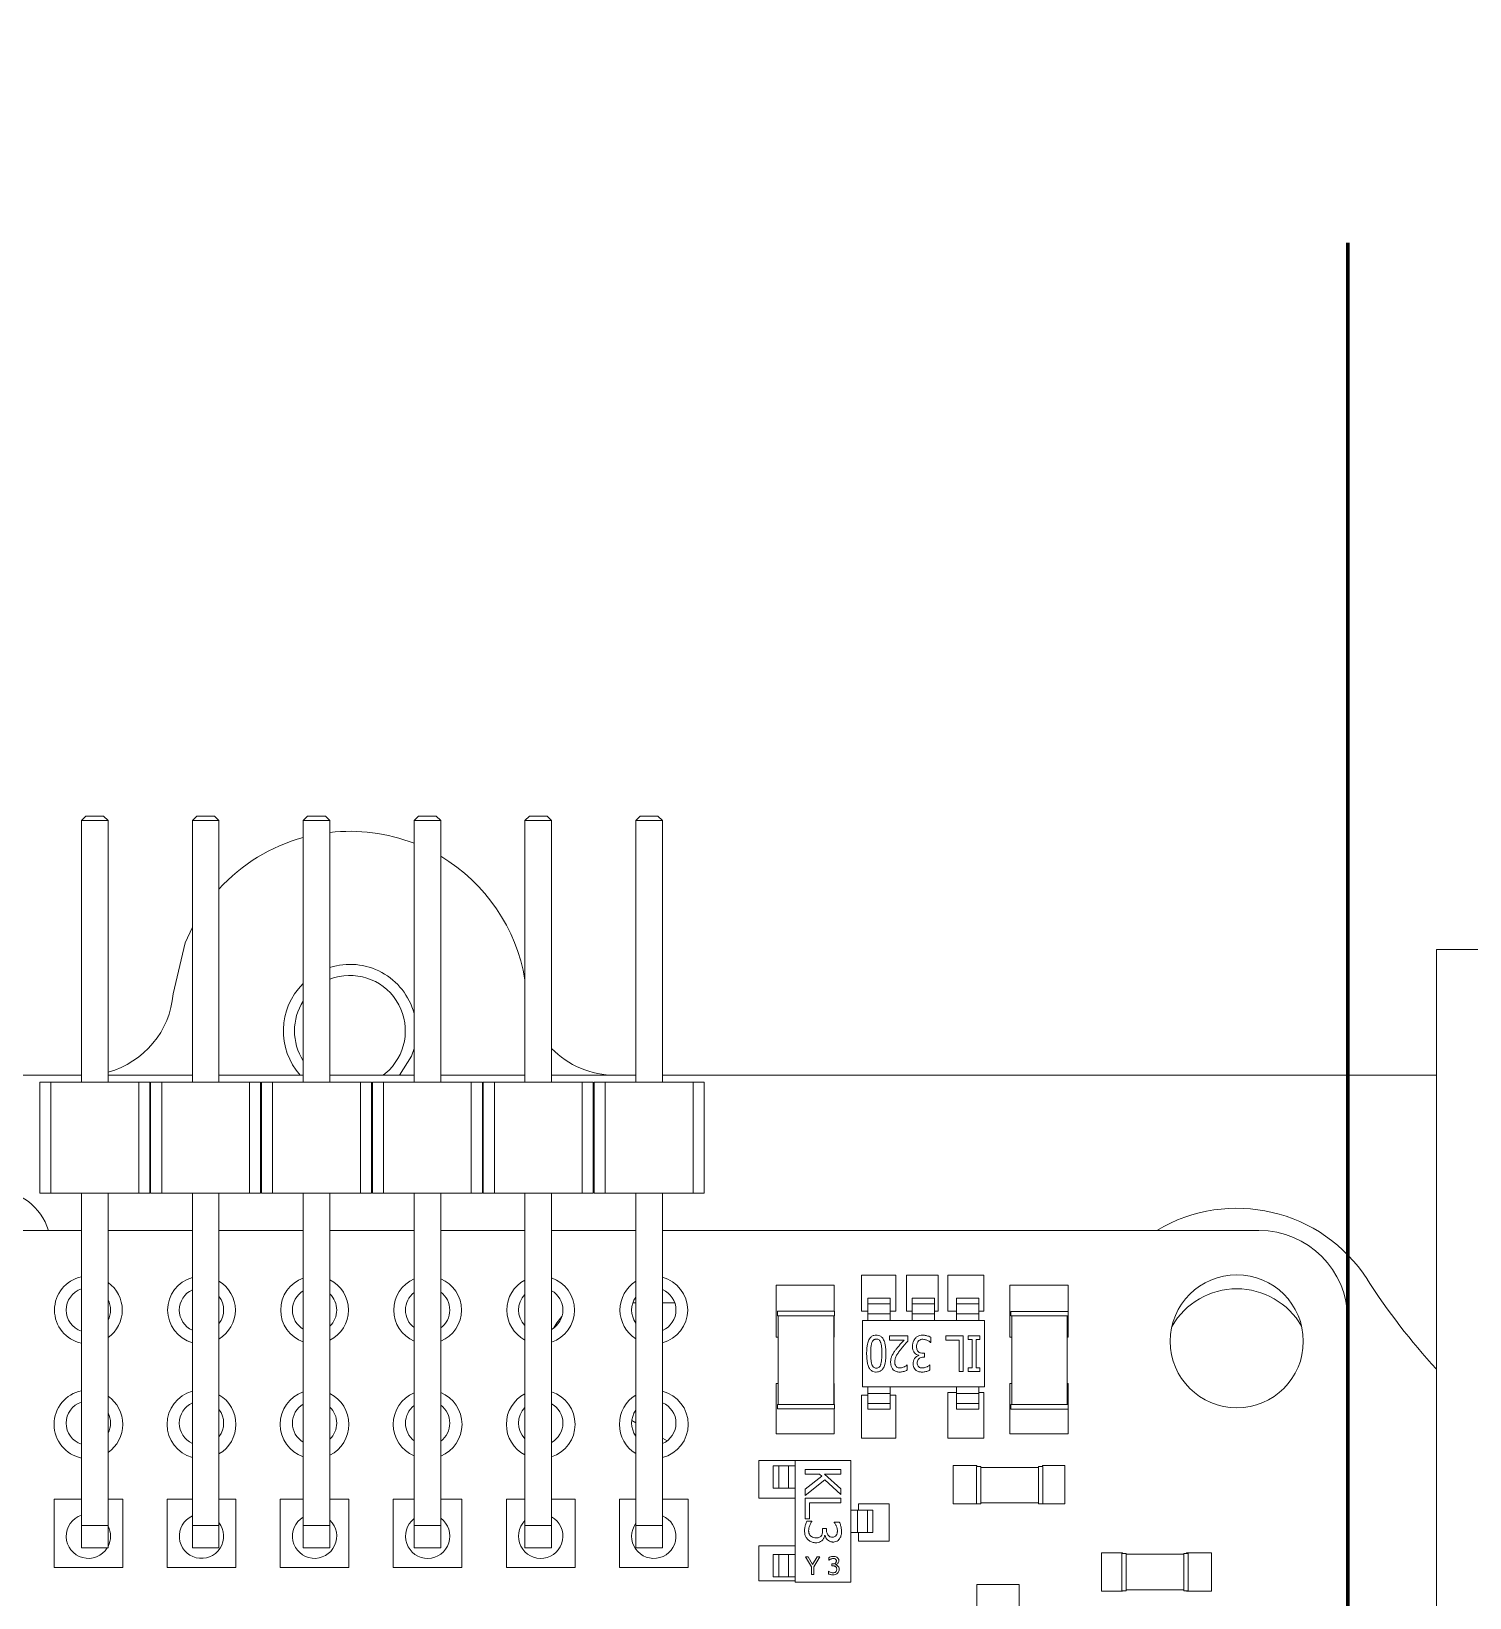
# Model space of a CAD drawing. Header units: millimetres. Extents: x 293 to 902, y 110 to 719.
# Drawn here: x 567.73 to 600.17, y 424.34 to 459.66 of the extents above; entities that cross this region are included whole.
import ezdxf

# ---------------------------------------------------------------- set-up
doc = ezdxf.new("R2010")
doc.units = ezdxf.units.MM
doc.linetypes.add('CENTERX2', pattern=[20.32, 12.7, -2.54, 2.54, -2.54])

msp = doc.modelspace()

# ---------------------------------------------------------------- linework, layer by layer
at = {"color": 20, "linetype": 'CENTERX2', "lineweight": 158, "ltscale": 3}
msp.add_line((597.432, 576.813), (597.403, 252.428), dxfattribs=at)
at = {"color": 7, "linetype": 'Continuous', "lineweight": 15}
for p, q in [((568.864, 441.864), (568.964, 441.964)), ((569.464, 441.864), (568.864, 441.864)), ((568.864, 435.964), (568.864, 441.864)), ((568.964, 441.964), (569.364, 441.964)), ((569.364, 441.964), (569.464, 441.864)), ((569.464, 441.864), (569.464, 435.964)), ((571.364, 441.864), (571.464, 441.964)), ((571.964, 441.864), (571.364, 441.864)), ((571.364, 435.964), (571.364, 441.864)), ((571.464, 441.964), (571.864, 441.964)), ((571.864, 441.964), (571.964, 441.864)), ((571.964, 441.864), (571.964, 435.964)), ((573.864, 441.864), (573.964, 441.964)), ((573.864, 435.964), (573.864, 441.864)), ((574.464, 441.864), (573.864, 441.864)), ((573.964, 441.964), (574.364, 441.964)), ((574.364, 441.964), (574.464, 441.864)), ((574.464, 441.864), (574.464, 435.964)), ((576.364, 441.864), (576.464, 441.964)), ((576.364, 435.964), (576.364, 441.864)), ((576.964, 441.864), (576.364, 441.864)), ((576.464, 441.964), (576.864, 441.964)), ((576.864, 441.964), (576.964, 441.864)), ((576.964, 441.864), (576.964, 435.964)), ((578.864, 441.864), (578.964, 441.964)), ((579.464, 441.864), (578.864, 441.864)), ((578.864, 435.964), (578.864, 441.864)), ((578.964, 441.964), (579.364, 441.964)), ((579.364, 441.964), (579.464, 441.864)), ((579.464, 441.864), (579.464, 435.964)), ((581.364, 441.864), (581.464, 441.964)), ((581.964, 441.864), (581.364, 441.864)), ((581.364, 435.964), (581.364, 441.864)), ((581.464, 441.964), (581.864, 441.964)), ((581.864, 441.964), (581.964, 441.864)), ((581.964, 441.864), (581.964, 435.964)), ((600.918, 438.956), (599.418, 438.956)), ((599.418, 438.956), (599.418, 403.956)), ((575.667, 436.121), (575.801, 436.237)), ((561.417, 436.121), (568.864, 436.121)), ((567.924, 433.464), (567.924, 435.964)), ((568.174, 435.964), (568.174, 433.464)), ((570.154, 435.964), (568.174, 435.964)), ((569.464, 436.121), (571.364, 436.121)), ((570.154, 433.464), (570.154, 435.964)), ((570.404, 435.964), (570.404, 433.464)), ((570.424, 433.464), (570.424, 435.964)), ((570.674, 435.964), (570.674, 433.464)), ((572.654, 435.964), (570.674, 435.964)), ((571.964, 436.121), (573.864, 436.121)), ((572.654, 433.464), (572.654, 435.964)), ((572.904, 435.964), (572.904, 433.464)), ((572.924, 433.464), (572.924, 435.964)), ((573.174, 435.964), (573.174, 433.464)), ((575.154, 435.964), (573.174, 435.964)), ((574.464, 436.121), (576.364, 436.121)), ((575.154, 433.464), (575.154, 435.964)), ((575.404, 435.964), (575.404, 433.464)), ((575.424, 433.464), (575.424, 435.964)), ((575.674, 435.964), (575.674, 433.464)), ((577.654, 435.964), (575.674, 435.964)), ((576.964, 436.121), (578.864, 436.121)), ((577.654, 433.464), (577.654, 435.964)), ((577.904, 435.964), (577.904, 433.464)), ((577.924, 433.464), (577.924, 435.964)), ((578.174, 435.964), (578.174, 433.464)), ((580.154, 435.964), (578.174, 435.964)), ((579.464, 436.121), (581.364, 436.121)), ((580.154, 433.464), (580.154, 435.964)), ((580.404, 435.964), (580.404, 433.464)), ((580.424, 433.464), (580.424, 435.964)), ((580.674, 435.964), (580.674, 433.464)), ((582.654, 435.964), (580.674, 435.964)), ((581.964, 436.121), (599.418, 436.121)), ((582.654, 433.464), (582.654, 435.964)), ((582.904, 435.964), (582.904, 433.464)), ((570.154, 433.464), (568.174, 433.464)), ((568.864, 425.964), (568.864, 433.464)), ((569.464, 425.964), (569.464, 433.464)), ((572.654, 433.464), (570.674, 433.464)), ((571.364, 433.464), (571.364, 425.964)), ((571.964, 433.464), (571.964, 425.964)), ((575.154, 433.464), (573.174, 433.464)), ((573.864, 433.464), (573.864, 425.964)), ((574.464, 433.464), (574.464, 425.964)), ((577.654, 433.464), (575.674, 433.464)), ((576.364, 433.464), (576.364, 425.964)), ((576.964, 433.464), (576.964, 425.964)), ((580.154, 433.464), (578.174, 433.464)), ((578.864, 433.464), (578.864, 425.964)), ((579.464, 433.464), (579.464, 425.964)), ((582.654, 433.464), (580.674, 433.464)), ((581.364, 433.464), (581.364, 425.964)), ((581.964, 433.464), (581.964, 425.964)), ((563.417, 432.621), (568.864, 432.621)), ((569.464, 432.621), (571.364, 432.621)), ((571.964, 432.621), (573.864, 432.621)), ((574.464, 432.621), (576.364, 432.621)), ((576.964, 432.621), (578.864, 432.621)), ((579.464, 432.621), (581.364, 432.621)), ((581.964, 432.621), (595.417, 432.621)), ((586.454, 431.615), (587.227, 431.615)), ((586.454, 430.802), (586.454, 431.615)), ((587.227, 431.615), (587.227, 430.802)), ((587.471, 431.615), (588.186, 431.615)), ((587.471, 430.802), (587.471, 431.615)), ((588.186, 431.615), (588.186, 430.802)), ((588.402, 431.615), (589.21, 431.615)), ((588.402, 430.802), (588.402, 431.615)), ((589.21, 431.615), (589.21, 430.802)), ((584.531, 431.389), (585.835, 431.389)), ((584.531, 430.215), (584.531, 431.389)), ((585.835, 431.389), (585.835, 430.797)), ((589.799, 431.389), (591.116, 431.389)), ((589.799, 430.215), (589.799, 431.389)), ((591.116, 431.389), (591.116, 430.215)), ((581.364, 430.986), (581.296, 430.986)), ((582.243, 430.986), (581.964, 430.986)), ((587.099, 431.093), (586.599, 431.093)), ((586.599, 430.968), (586.599, 431.093)), ((586.599, 430.968), (587.099, 430.968)), ((587.099, 431.093), (587.099, 430.968)), ((588.099, 431.093), (587.599, 431.093)), ((587.599, 430.968), (587.599, 431.093)), ((587.599, 430.968), (588.099, 430.968)), ((588.099, 431.093), (588.099, 430.968)), ((589.099, 431.093), (588.599, 431.093)), ((588.599, 430.968), (588.599, 431.093)), ((588.599, 430.968), (589.099, 430.968)), ((589.099, 431.093), (589.099, 430.968)), ((585.847, 430.797), (584.557, 430.797)), ((584.557, 430.697), (584.557, 430.797)), ((584.557, 430.697), (585.847, 430.697)), ((584.577, 428.697), (584.577, 430.697)), ((585.827, 430.697), (585.827, 428.697)), ((585.835, 430.697), (585.835, 430.215)), ((585.847, 430.797), (585.847, 430.697)), ((586.599, 430.802), (586.454, 430.802)), ((586.474, 429.093), (586.474, 430.593)), ((586.474, 430.593), (589.224, 430.593)), ((587.099, 430.743), (586.599, 430.743)), ((586.599, 430.593), (586.599, 430.743)), ((587.227, 430.802), (587.099, 430.802)), ((587.099, 430.593), (587.099, 430.743)), ((587.599, 430.802), (587.471, 430.802)), ((588.099, 430.743), (587.599, 430.743)), ((587.599, 430.593), (587.599, 430.743)), ((588.186, 430.802), (588.099, 430.802)), ((588.099, 430.593), (588.099, 430.743)), ((588.599, 430.802), (588.402, 430.802)), ((589.099, 430.743), (588.599, 430.743)), ((588.599, 430.593), (588.599, 430.743)), ((589.21, 430.802), (589.099, 430.802)), ((589.099, 430.593), (589.099, 430.743)), ((589.224, 429.093), (589.224, 430.593)), ((591.113, 430.793), (589.823, 430.793)), ((589.823, 430.693), (589.823, 430.793)), ((589.823, 430.693), (591.113, 430.693)), ((589.843, 428.693), (589.843, 430.693)), ((591.093, 430.693), (591.093, 428.693)), ((591.113, 430.793), (591.113, 430.693)), ((597.417, 430.621), (597.417, 398.621)), ((584.577, 430.215), (584.531, 430.215)), ((585.835, 430.215), (585.827, 430.215)), ((587.082, 430.243), (587.502, 430.243)), ((587.082, 430.15), (587.082, 430.243)), ((587.502, 430.243), (587.502, 430.13)), ((588.017, 430.211), (588.017, 430.097)), ((588.355, 430.243), (588.749, 430.243)), ((588.355, 430.148), (588.355, 430.243)), ((588.749, 430.243), (588.749, 429.443)), ((588.86, 430.243), (589.124, 430.243)), ((588.86, 430.161), (588.86, 430.243)), ((589.124, 430.243), (589.124, 430.161)), ((589.843, 430.215), (589.799, 430.215)), ((591.116, 430.215), (591.093, 430.215)), ((587.416, 430.15), (587.082, 430.15)), ((587.839, 429.853), (587.878, 429.853)), ((587.878, 429.853), (587.878, 429.765)), ((588.017, 430.097), (588.01, 430.097)), ((588.659, 430.148), (588.355, 430.148)), ((588.659, 429.443), (588.659, 430.148)), ((588.947, 430.161), (588.86, 430.161)), ((588.947, 429.525), (588.947, 430.161)), ((589.037, 430.161), (589.037, 429.525)), ((589.124, 430.161), (589.037, 430.161)), ((587.482, 429.588), (587.487, 429.588)), ((587.487, 429.588), (587.487, 429.474)), ((587.743, 429.798), (587.743, 429.806)), ((587.878, 429.765), (587.848, 429.765)), ((587.993, 429.589), (587.998, 429.589)), ((587.998, 429.589), (587.998, 429.475)), ((588.86, 429.525), (588.947, 429.525)), ((588.86, 429.443), (588.86, 429.525)), ((589.037, 429.525), (589.124, 429.525)), ((589.124, 429.525), (589.124, 429.443)), ((584.531, 429.172), (584.577, 429.172)), ((584.531, 428.038), (584.531, 429.172)), ((585.827, 429.172), (585.835, 429.172)), ((585.835, 429.172), (585.835, 428.697)), ((588.749, 429.443), (588.659, 429.443)), ((589.124, 429.443), (588.86, 429.443)), ((589.799, 429.172), (589.843, 429.172)), ((589.799, 428.038), (589.799, 429.172)), ((591.093, 429.172), (591.116, 429.172)), ((591.116, 429.172), (591.116, 428.038)), ((586.454, 428.905), (586.599, 428.905)), ((586.454, 427.936), (586.454, 428.905)), ((589.224, 429.093), (586.474, 429.093)), ((586.599, 429.093), (586.599, 428.943)), ((586.599, 428.943), (587.099, 428.943)), ((587.099, 429.093), (587.099, 428.943)), ((587.099, 428.905), (587.227, 428.905)), ((587.227, 428.905), (587.227, 427.936)), ((588.402, 428.967), (588.599, 428.967)), ((588.402, 427.936), (588.402, 428.967)), ((588.599, 429.093), (588.599, 428.943)), ((588.599, 428.943), (589.099, 428.943)), ((589.099, 429.093), (589.099, 428.943)), ((589.099, 428.967), (589.21, 428.967)), ((589.21, 428.967), (589.21, 427.936)), ((584.557, 428.697), (585.847, 428.697)), ((584.557, 428.597), (584.557, 428.697)), ((585.847, 428.597), (584.557, 428.597)), ((585.835, 428.597), (585.835, 428.038)), ((585.847, 428.597), (585.847, 428.697)), ((587.099, 428.718), (586.599, 428.718)), ((586.599, 428.593), (586.599, 428.718)), ((586.599, 428.593), (587.099, 428.593)), ((587.099, 428.718), (587.099, 428.593)), ((589.099, 428.718), (588.599, 428.718)), ((588.599, 428.593), (588.599, 428.718)), ((589.099, 428.593), (588.599, 428.593)), ((589.099, 428.718), (589.099, 428.593)), ((589.823, 428.693), (591.113, 428.693)), ((589.823, 428.593), (589.823, 428.693)), ((591.113, 428.593), (589.823, 428.593)), ((591.113, 428.593), (591.113, 428.693)), ((581.273, 428.337), (581.364, 428.284)), ((581.964, 427.938), (582.07, 427.877)), ((585.835, 428.038), (584.531, 428.038)), ((587.227, 427.936), (586.454, 427.936)), ((589.21, 427.936), (588.402, 427.936)), ((591.116, 428.038), (589.799, 428.038)), ((584.14, 427.433), (584.961, 427.433)), ((584.14, 426.583), (584.14, 427.433)), ((584.961, 424.686), (584.961, 427.436)), ((584.961, 427.436), (586.211, 427.436)), ((586.211, 427.436), (586.211, 424.686)), ((584.461, 426.811), (584.461, 427.311)), ((584.461, 427.311), (584.586, 427.311)), ((584.586, 426.811), (584.586, 427.311)), ((584.811, 427.311), (584.811, 426.811)), ((584.961, 427.311), (584.811, 427.311)), ((585.186, 427.23), (585.986, 427.23)), ((585.186, 427.124), (585.186, 427.23)), ((585.506, 427.124), (585.186, 427.124)), ((585.186, 426.785), (585.558, 427.077)), ((585.558, 427.077), (585.506, 427.124)), ((585.618, 427.124), (585.986, 426.796)), ((585.986, 427.124), (585.618, 427.124)), ((585.986, 427.23), (585.986, 427.124)), ((588.52, 427.317), (589.056, 427.317)), ((588.52, 426.454), (588.52, 427.317)), ((589.044, 427.297), (589.144, 427.297)), ((589.044, 427.297), (589.044, 426.457)), ((589.056, 427.317), (589.056, 427.297)), ((589.144, 426.457), (589.144, 427.297)), ((589.144, 427.277), (590.444, 427.277)), ((590.444, 426.457), (590.444, 427.297)), ((590.544, 427.297), (590.444, 427.297)), ((590.536, 427.317), (591.037, 427.317)), ((590.536, 427.297), (590.536, 427.317)), ((590.544, 427.297), (590.544, 426.457)), ((591.037, 427.317), (591.037, 426.454)), ((584.586, 426.811), (584.461, 426.811)), ((584.961, 426.811), (584.811, 426.811)), ((585.629, 426.997), (585.186, 426.647)), ((585.186, 426.647), (585.186, 426.785)), ((585.986, 426.666), (585.629, 426.997)), ((585.986, 426.796), (585.986, 426.666)), ((568.245, 426.558), (568.864, 426.558)), ((568.245, 425.02), (568.245, 426.558)), ((569.464, 426.558), (569.794, 426.558)), ((569.794, 426.558), (569.794, 425.02)), ((570.795, 426.558), (571.364, 426.558)), ((570.795, 425.02), (570.795, 426.558)), ((571.964, 426.558), (572.344, 426.558)), ((572.344, 426.558), (572.344, 425.02)), ((573.345, 426.558), (573.864, 426.558)), ((573.345, 425.02), (573.345, 426.558)), ((574.464, 426.558), (574.894, 426.558)), ((574.894, 426.558), (574.894, 425.02)), ((575.895, 426.558), (576.364, 426.558)), ((575.895, 425.02), (575.895, 426.558)), ((576.964, 426.558), (577.444, 426.558)), ((577.444, 426.558), (577.444, 425.02)), ((578.445, 426.558), (578.864, 426.558)), ((578.445, 425.02), (578.445, 426.558)), ((579.464, 426.558), (579.994, 426.558)), ((579.994, 426.558), (579.994, 425.02)), ((580.995, 426.558), (581.364, 426.558)), ((580.995, 425.02), (580.995, 426.558)), ((581.964, 426.558), (582.544, 426.558)), ((582.544, 426.558), (582.544, 425.02)), ((584.961, 426.583), (584.14, 426.583)), ((585.186, 426.583), (585.986, 426.583)), ((585.186, 426.12), (585.186, 426.583)), ((585.281, 426.477), (585.281, 426.12)), ((585.986, 426.477), (585.281, 426.477)), ((585.986, 426.583), (585.986, 426.477)), ((586.211, 426.311), (586.361, 426.311)), ((586.361, 425.811), (586.361, 426.311)), ((586.388, 426.454), (587.076, 426.454)), ((586.388, 426.311), (586.388, 426.454)), ((586.586, 426.311), (586.586, 425.811)), ((586.586, 426.311), (586.711, 426.311)), ((586.711, 426.311), (586.711, 425.811)), ((587.076, 426.454), (587.076, 425.616)), ((589.056, 426.454), (588.52, 426.454)), ((589.144, 426.457), (589.044, 426.457)), ((589.056, 426.457), (589.056, 426.454)), ((590.444, 426.477), (589.144, 426.477)), ((590.544, 426.457), (590.444, 426.457)), ((590.536, 426.454), (590.536, 426.457)), ((591.037, 426.454), (590.536, 426.454)), ((568.864, 425.964), (569.464, 425.964)), ((571.964, 425.964), (571.364, 425.964)), ((574.464, 425.964), (573.864, 425.964)), ((576.964, 425.964), (576.364, 425.964)), ((579.464, 425.964), (578.864, 425.964)), ((581.964, 425.964), (581.364, 425.964)), ((585.281, 426.12), (585.186, 426.12)), ((585.218, 426.065), (585.332, 426.065)), ((585.332, 426.065), (585.332, 426.057)), ((585.84, 426.043), (585.954, 426.043)), ((585.84, 426.037), (585.84, 426.043)), ((585.576, 425.902), (585.665, 425.902)), ((585.576, 425.856), (585.576, 425.902)), ((585.631, 425.742), (585.623, 425.742)), ((585.665, 425.902), (585.665, 425.866)), ((586.211, 425.811), (586.361, 425.811)), ((586.388, 425.616), (586.388, 425.811)), ((587.076, 425.616), (586.388, 425.616)), ((586.711, 425.811), (586.586, 425.811)), ((568.864, 425.464), (569.464, 425.464)), ((571.964, 425.464), (571.364, 425.464)), ((574.464, 425.464), (573.864, 425.464)), ((576.964, 425.464), (576.364, 425.464)), ((579.464, 425.464), (578.864, 425.464)), ((581.964, 425.464), (581.364, 425.464)), ((584.14, 425.511), (584.961, 425.511)), ((584.14, 424.719), (584.14, 425.511)), ((584.461, 425.311), (584.461, 424.811)), ((584.461, 425.311), (584.586, 425.311)), ((584.586, 424.811), (584.586, 425.311)), ((584.811, 425.311), (584.811, 424.811)), ((584.961, 425.311), (584.811, 425.311)), ((585.189, 425.261), (585.248, 425.261)), ((585.324, 425.033), (585.189, 425.261)), ((585.248, 425.261), (585.351, 425.085)), ((585.351, 425.085), (585.456, 425.261)), ((585.512, 425.261), (585.377, 425.038)), ((585.456, 425.261), (585.512, 425.261)), ((591.864, 425.348), (592.342, 425.348)), ((591.864, 424.486), (591.864, 425.348)), ((592.322, 425.338), (592.422, 425.338)), ((592.322, 425.338), (592.322, 424.498)), ((592.342, 425.348), (592.342, 425.338)), ((592.422, 424.498), (592.422, 425.338)), ((592.422, 425.318), (593.722, 425.318)), ((593.822, 425.338), (593.722, 425.338)), ((593.722, 424.498), (593.722, 425.338)), ((593.786, 425.348), (594.345, 425.348)), ((593.786, 425.338), (593.786, 425.348)), ((593.822, 425.338), (593.822, 424.498)), ((594.345, 425.348), (594.345, 424.486)), ((569.794, 425.02), (568.245, 425.02)), ((572.344, 425.02), (570.795, 425.02)), ((574.894, 425.02), (573.345, 425.02)), ((577.444, 425.02), (575.895, 425.02)), ((579.994, 425.02), (578.445, 425.02)), ((582.544, 425.02), (580.995, 425.02)), ((585.324, 424.861), (585.324, 425.033)), ((585.377, 425.038), (585.377, 424.861)), ((585.706, 424.934), (585.71, 424.934)), ((585.706, 424.877), (585.706, 424.934)), ((585.717, 425.188), (585.717, 425.245)), ((585.721, 425.188), (585.717, 425.188)), ((585.788, 425.1), (585.806, 425.1)), ((585.788, 425.056), (585.788, 425.1)), ((585.811, 425.056), (585.788, 425.056)), ((585.868, 425.084), (585.868, 425.08)), ((584.961, 424.719), (584.14, 424.719)), ((584.586, 424.811), (584.461, 424.811)), ((584.961, 424.811), (584.811, 424.811)), ((584.961, 424.686), (586.211, 424.686)), ((585.377, 424.861), (585.324, 424.861)), ((589.056, 424.637), (590.012, 424.637)), ((589.056, 424.078), (589.056, 424.637)), ((590.012, 424.637), (590.012, 424.078)), ((592.342, 424.486), (591.864, 424.486)), ((592.422, 424.498), (592.322, 424.498)), ((592.342, 424.498), (592.342, 424.486)), ((593.722, 424.518), (592.422, 424.518)), ((593.822, 424.498), (593.722, 424.498)), ((593.786, 424.486), (593.786, 424.498)), ((594.345, 424.486), (593.786, 424.486))]:
    msp.add_line(p, q, dxfattribs=at)
at = {"color": 7, "linetype": 'Continuous', "lineweight": 15, "flags": 128}
for points in [[(571.364, 439.458), (571.204, 439.108), (570.931, 437.954)], [(576.364, 436.725), (576.303, 436.547), (576.035, 436.121)], [(567.924, 435.964), (567.929, 435.964), (567.943, 435.964), (567.966, 435.964), (567.997, 435.964), (568.035, 435.964), (568.078, 435.964), (568.125, 435.964), (568.174, 435.964)], [(570.154, 435.964), (570.203, 435.964), (570.25, 435.964), (570.293, 435.964), (570.331, 435.964), (570.362, 435.964), (570.385, 435.964), (570.399, 435.964), (570.404, 435.964)], [(570.424, 435.964), (570.429, 435.964), (570.443, 435.964), (570.466, 435.964), (570.497, 435.964), (570.535, 435.964), (570.578, 435.964), (570.625, 435.964), (570.674, 435.964)], [(572.654, 435.964), (572.703, 435.964), (572.75, 435.964), (572.793, 435.964), (572.831, 435.964), (572.862, 435.964), (572.885, 435.964), (572.899, 435.964), (572.904, 435.964)], [(572.924, 435.964), (572.929, 435.964), (572.943, 435.964), (572.966, 435.964), (572.997, 435.964), (573.035, 435.964), (573.078, 435.964), (573.125, 435.964), (573.174, 435.964)], [(575.154, 435.964), (575.203, 435.964), (575.25, 435.964), (575.293, 435.964), (575.331, 435.964), (575.362, 435.964), (575.385, 435.964), (575.399, 435.964), (575.404, 435.964)], [(575.424, 435.964), (575.429, 435.964), (575.443, 435.964), (575.466, 435.964), (575.497, 435.964), (575.535, 435.964), (575.578, 435.964), (575.625, 435.964), (575.674, 435.964)], [(577.654, 435.964), (577.703, 435.964), (577.75, 435.964), (577.793, 435.964), (577.831, 435.964), (577.862, 435.964), (577.885, 435.964), (577.899, 435.964), (577.904, 435.964)], [(577.924, 435.964), (577.929, 435.964), (577.943, 435.964), (577.966, 435.964), (577.997, 435.964), (578.035, 435.964), (578.078, 435.964), (578.125, 435.964), (578.174, 435.964)], [(580.154, 435.964), (580.203, 435.964), (580.25, 435.964), (580.293, 435.964), (580.331, 435.964), (580.362, 435.964), (580.385, 435.964), (580.399, 435.964), (580.404, 435.964)], [(580.424, 435.964), (580.429, 435.964), (580.443, 435.964), (580.466, 435.964), (580.497, 435.964), (580.535, 435.964), (580.578, 435.964), (580.625, 435.964), (580.674, 435.964)], [(582.654, 435.964), (582.703, 435.964), (582.75, 435.964), (582.793, 435.964), (582.831, 435.964), (582.862, 435.964), (582.885, 435.964), (582.899, 435.964), (582.904, 435.964)], [(567.924, 433.464), (567.929, 433.464), (567.943, 433.464), (567.966, 433.464), (567.997, 433.464), (568.035, 433.464), (568.078, 433.464), (568.125, 433.464), (568.174, 433.464)], [(570.154, 433.464), (570.203, 433.464), (570.25, 433.464), (570.293, 433.464), (570.331, 433.464), (570.362, 433.464), (570.385, 433.464), (570.399, 433.464), (570.404, 433.464)], [(570.424, 433.464), (570.429, 433.464), (570.443, 433.464), (570.466, 433.464), (570.497, 433.464), (570.535, 433.464), (570.578, 433.464), (570.625, 433.464), (570.674, 433.464)], [(572.654, 433.464), (572.703, 433.464), (572.75, 433.464), (572.793, 433.464), (572.831, 433.464), (572.862, 433.464), (572.885, 433.464), (572.899, 433.464), (572.904, 433.464)], [(572.924, 433.464), (572.929, 433.464), (572.943, 433.464), (572.966, 433.464), (572.997, 433.464), (573.035, 433.464), (573.078, 433.464), (573.125, 433.464), (573.174, 433.464)], [(575.154, 433.464), (575.203, 433.464), (575.25, 433.464), (575.293, 433.464), (575.331, 433.464), (575.362, 433.464), (575.385, 433.464), (575.399, 433.464), (575.404, 433.464)], [(575.424, 433.464), (575.429, 433.464), (575.443, 433.464), (575.466, 433.464), (575.497, 433.464), (575.535, 433.464), (575.578, 433.464), (575.625, 433.464), (575.674, 433.464)], [(577.654, 433.464), (577.703, 433.464), (577.75, 433.464), (577.793, 433.464), (577.831, 433.464), (577.862, 433.464), (577.885, 433.464), (577.899, 433.464), (577.904, 433.464)], [(577.924, 433.464), (577.929, 433.464), (577.943, 433.464), (577.966, 433.464), (577.997, 433.464), (578.035, 433.464), (578.078, 433.464), (578.125, 433.464), (578.174, 433.464)], [(580.154, 433.464), (580.203, 433.464), (580.25, 433.464), (580.293, 433.464), (580.331, 433.464), (580.362, 433.464), (580.385, 433.464), (580.399, 433.464), (580.404, 433.464)], [(580.424, 433.464), (580.429, 433.464), (580.443, 433.464), (580.466, 433.464), (580.497, 433.464), (580.535, 433.464), (580.578, 433.464), (580.625, 433.464), (580.674, 433.464)], [(582.654, 433.464), (582.703, 433.464), (582.75, 433.464), (582.793, 433.464), (582.831, 433.464), (582.862, 433.464), (582.885, 433.464), (582.899, 433.464), (582.904, 433.464)], [(586.599, 430.743), (586.599, 430.787), (586.599, 430.829), (586.599, 430.868), (586.599, 430.902), (586.599, 430.93), (586.599, 430.951), (586.599, 430.964), (586.599, 430.968)], [(587.099, 430.968), (587.099, 430.964), (587.099, 430.951), (587.099, 430.93), (587.099, 430.902), (587.099, 430.868), (587.099, 430.829), (587.099, 430.787), (587.099, 430.743)], [(587.599, 430.743), (587.599, 430.787), (587.599, 430.829), (587.599, 430.868), (587.599, 430.902), (587.599, 430.93), (587.599, 430.951), (587.599, 430.964), (587.599, 430.968)], [(588.099, 430.968), (588.099, 430.964), (588.099, 430.951), (588.099, 430.93), (588.099, 430.902), (588.099, 430.868), (588.099, 430.829), (588.099, 430.787), (588.099, 430.743)], [(588.599, 430.743), (588.599, 430.787), (588.599, 430.829), (588.599, 430.868), (588.599, 430.902), (588.599, 430.93), (588.599, 430.951), (588.599, 430.964), (588.599, 430.968)], [(589.099, 430.968), (589.099, 430.964), (589.099, 430.951), (589.099, 430.93), (589.099, 430.902), (589.099, 430.868), (589.099, 430.829), (589.099, 430.787), (589.099, 430.743)], [(579.698, 430.681), (579.586, 430.541), (579.519, 430.425)], [(586.599, 428.718), (586.599, 428.722), (586.599, 428.735), (586.599, 428.756), (586.599, 428.784), (586.599, 428.818), (586.599, 428.857), (586.599, 428.899), (586.599, 428.943)], [(587.099, 428.943), (587.099, 428.899), (587.099, 428.857), (587.099, 428.818), (587.099, 428.784), (587.099, 428.756), (587.099, 428.735), (587.099, 428.722), (587.099, 428.718)], [(588.599, 428.718), (588.599, 428.722), (588.599, 428.735), (588.599, 428.756), (588.599, 428.784), (588.599, 428.818), (588.599, 428.857), (588.599, 428.899), (588.599, 428.943)], [(589.099, 428.943), (589.099, 428.899), (589.099, 428.857), (589.099, 428.818), (589.099, 428.784), (589.099, 428.756), (589.099, 428.735), (589.099, 428.722), (589.099, 428.718)], [(584.586, 427.311), (584.59, 427.311), (584.603, 427.311), (584.624, 427.311), (584.652, 427.311), (584.686, 427.311), (584.725, 427.311), (584.767, 427.311), (584.811, 427.311)], [(584.811, 426.811), (584.767, 426.811), (584.725, 426.811), (584.686, 426.811), (584.652, 426.811), (584.624, 426.811), (584.603, 426.811), (584.59, 426.811), (584.586, 426.811)], [(586.361, 426.311), (586.405, 426.311), (586.447, 426.311), (586.486, 426.311), (586.52, 426.311), (586.548, 426.311), (586.569, 426.311), (586.582, 426.311), (586.586, 426.311)], [(568.864, 425.464), (568.864, 425.474), (568.864, 425.503), (568.864, 425.549), (568.864, 425.611), (568.864, 425.687), (568.864, 425.773), (568.864, 425.867), (568.864, 425.964)], [(569.464, 425.464), (569.464, 425.474), (569.464, 425.503), (569.464, 425.549), (569.464, 425.611), (569.464, 425.687), (569.464, 425.773), (569.464, 425.867), (569.464, 425.964)], [(571.364, 425.964), (571.364, 425.867), (571.364, 425.773), (571.364, 425.687), (571.364, 425.611), (571.364, 425.549), (571.364, 425.503), (571.364, 425.474), (571.364, 425.464)], [(571.964, 425.964), (571.964, 425.867), (571.964, 425.773), (571.964, 425.687), (571.964, 425.611), (571.964, 425.549), (571.964, 425.503), (571.964, 425.474), (571.964, 425.464)], [(573.864, 425.964), (573.864, 425.867), (573.864, 425.773), (573.864, 425.687), (573.864, 425.611), (573.864, 425.549), (573.864, 425.503), (573.864, 425.474), (573.864, 425.464)], [(574.464, 425.964), (574.464, 425.867), (574.464, 425.773), (574.464, 425.687), (574.464, 425.611), (574.464, 425.549), (574.464, 425.503), (574.464, 425.474), (574.464, 425.464)], [(576.364, 425.964), (576.364, 425.867), (576.364, 425.773), (576.364, 425.687), (576.364, 425.611), (576.364, 425.549), (576.364, 425.503), (576.364, 425.474), (576.364, 425.464)], [(576.964, 425.964), (576.964, 425.867), (576.964, 425.773), (576.964, 425.687), (576.964, 425.611), (576.964, 425.549), (576.964, 425.503), (576.964, 425.474), (576.964, 425.464)], [(578.864, 425.964), (578.864, 425.867), (578.864, 425.773), (578.864, 425.687), (578.864, 425.611), (578.864, 425.549), (578.864, 425.503), (578.864, 425.474), (578.864, 425.464)], [(579.464, 425.964), (579.464, 425.867), (579.464, 425.773), (579.464, 425.687), (579.464, 425.611), (579.464, 425.549), (579.464, 425.503), (579.464, 425.474), (579.464, 425.464)], [(581.364, 425.964), (581.364, 425.867), (581.364, 425.773), (581.364, 425.687), (581.364, 425.611), (581.364, 425.549), (581.364, 425.503), (581.364, 425.474), (581.364, 425.464)], [(581.964, 425.964), (581.964, 425.867), (581.964, 425.773), (581.964, 425.687), (581.964, 425.611), (581.964, 425.549), (581.964, 425.503), (581.964, 425.474), (581.964, 425.464)], [(586.586, 425.811), (586.582, 425.811), (586.569, 425.811), (586.548, 425.811), (586.52, 425.811), (586.486, 425.811), (586.447, 425.811), (586.405, 425.811), (586.361, 425.811)], [(584.586, 425.311), (584.59, 425.311), (584.603, 425.311), (584.624, 425.311), (584.652, 425.311), (584.686, 425.311), (584.725, 425.311), (584.767, 425.311), (584.811, 425.311)], [(584.811, 424.811), (584.767, 424.811), (584.725, 424.811), (584.686, 424.811), (584.652, 424.811), (584.624, 424.811), (584.603, 424.811), (584.59, 424.811), (584.586, 424.811)]]:
    msp.add_lwpolyline(points, dxfattribs=at)
at = {"color": 7, "linetype": 'Continuous', "lineweight": 15}
msp.add_circle((594.917, 430.121), 1.5, dxfattribs=at)
for centre, radius, start, end in [((574.917, 437.621), 4, 68.7927, 96.5031), ((574.917, 437.621), 4, 105.2634, 137.5831), ((574.917, 437.621), 4, 9.3398, 59.22), ((574.917, 437.121), 1.5, 15.28, 107.5788), ((574.917, 437.121), 1.25, 315, 111.249), ((574.917, 437.121), 1.5, 135, 221.8103), ((568.938, 438.121), 2, 285.2512, 355.2198), ((574.917, 437.121), 1.25, 147.3967, 212.6033), ((580.896, 438.121), 2, 224.2683, 270), ((566.917, 432.271), 1.25, 16.2602, 163.7398), ((594.917, 429.621), 3.5, 32.6835, 121.0027), ((595.417, 430.621), 2, 0, 90), ((569.02, 430.826), 0.764, 101.7433, 258.2567), ((569.02, 430.826), 0.5, 108.1095, 251.8905), ((569.02, 430.826), 0.764, 305.606, 54.394), ((571.57, 430.826), 0.764, 105.6051, 254.3949), ((571.57, 430.826), 0.5, 114.2572, 245.7428), ((571.57, 430.826), 0.764, 301.1131, 58.8869), ((574.12, 430.826), 0.764, 109.5411, 250.4589), ((574.12, 430.826), 0.764, 296.824, 63.176), ((576.67, 430.826), 0.764, 113.5758, 246.4242), ((576.67, 430.826), 0.764, 292.6918, 67.3082), ((579.22, 430.826), 0.764, 117.7386, 242.2614), ((579.22, 430.826), 0.764, 288.6808, 71.3192), ((579.22, 430.826), 0.5, 299.2858, 60.7142), ((581.77, 430.826), 0.764, 122.0674, 237.9326), ((581.77, 430.826), 0.764, 284.7628, 75.2372), ((581.77, 430.826), 0.5, 292.9026, 67.0974), ((594.917, 429.621), 1.685, 29.9229, 150.0771), ((610.168, 439.405), 14.62, 212.6835, 222.6679), ((569.02, 430.826), 0.5, 332.7687, 27.2313), ((571.57, 430.826), 0.5, 322.1077, 37.8923), ((574.12, 430.826), 0.5, 120.7194, 239.2806), ((574.12, 430.826), 0.5, 313.5641, 46.4359), ((576.67, 430.826), 0.5, 127.6498, 232.3502), ((576.67, 430.826), 0.5, 306.0979, 53.9021), ((579.22, 430.826), 0.5, 135.3028, 224.6972), ((581.77, 430.826), 0.5, 144.1775, 215.8225), ((569.02, 428.248), 0.775, 101.5727, 258.4273), ((569.02, 428.248), 0.775, 305.0202, 54.9798), ((571.57, 428.248), 0.775, 105.3759, 254.6241), ((571.57, 428.248), 0.775, 300.6189, 59.3811), ((574.12, 428.248), 0.775, 109.25, 250.75), ((574.12, 428.248), 0.775, 296.4097, 63.5903), ((576.67, 428.248), 0.775, 113.218, 246.782), ((576.67, 428.248), 0.775, 292.3489, 67.6511), ((579.22, 428.248), 0.775, 117.3078, 242.6922), ((579.22, 428.248), 0.775, 288.4035, 71.5965), ((581.77, 428.248), 0.775, 121.5546, 238.4454), ((581.77, 428.248), 0.775, 284.5466, 75.4534), ((569.02, 428.276), 0.5, 108.1095, 251.8905), ((569.02, 428.276), 0.5, 332.7687, 27.2313), ((571.57, 428.276), 0.5, 114.2572, 245.7428), ((571.57, 428.276), 0.5, 322.1077, 37.8923), ((574.12, 428.276), 0.5, 120.7194, 239.2806), ((574.12, 428.276), 0.5, 313.5641, 46.4359), ((576.67, 428.276), 0.5, 127.6498, 232.3502), ((576.67, 428.276), 0.5, 306.0979, 53.9021), ((579.22, 428.276), 0.5, 135.3028, 224.6972), ((579.22, 428.276), 0.5, 299.2858, 60.7142), ((581.77, 428.276), 0.5, 144.1775, 215.8225), ((581.77, 428.276), 0.5, 292.9026, 67.0974), ((569.02, 425.726), 0.5, 108.1095, 328.4747), ((571.57, 425.726), 0.5, 114.2572, 37.8923), ((574.12, 425.726), 0.5, 120.7194, 46.4359), ((576.67, 425.726), 0.5, 127.6498, 53.9021), ((579.22, 425.726), 0.5, 135.3028, 60.7142), ((581.77, 425.726), 0.5, 144.1775, 67.0974), ((569.02, 425.726), 0.5, 332.7687, 27.2313)]:
    msp.add_arc(centre, radius, start, end, dxfattribs=at)
for points, knots in [([(586.57, 429.843), (586.57, 429.85), (586.57, 429.883), (586.572, 429.943), (586.58, 430.018), (586.593, 430.082), (586.61, 430.133), (586.633, 430.181), (586.672, 430.228), (586.73, 430.256), (586.769, 430.259), (586.787, 430.26)], [0, 0, 0, 0, 0.038035, 0.190242, 0.342511, 0.46901, 0.560315, 0.646214, 0.775829, 0.898555, 1, 1, 1, 1]), ([(586.787, 430.26), (586.794, 430.26), (586.822, 430.259), (586.87, 430.247), (586.915, 430.213), (586.945, 430.173), (586.969, 430.122), (586.988, 430.053), (586.998, 429.985), (587.003, 429.915), (587.004, 429.873), (587.004, 429.844)], [0, 0, 0, 0, 0.038125, 0.159013, 0.280581, 0.348837, 0.444906, 0.600877, 0.756366, 0.834001, 1, 1, 1, 1]), ([(587.664, 430.186), (587.669, 430.191), (587.687, 430.213), (587.72, 430.236), (587.773, 430.256), (587.808, 430.258), (587.832, 430.26)], [0, 0, 0, 0, 0.106059, 0.452847, 0.624369, 1, 1, 1, 1]), ([(587.832, 430.26), (587.838, 430.26), (587.872, 430.259), (587.918, 430.25), (587.973, 430.233), (588.001, 430.219), (588.017, 430.211)], [0, 0, 0, 0, 0.103332, 0.519133, 0.725891, 1, 1, 1, 1]), ([(586.787, 429.427), (586.78, 429.427), (586.753, 429.428), (586.704, 429.44), (586.66, 429.473), (586.63, 429.514), (586.605, 429.565), (586.586, 429.634), (586.577, 429.702), (586.571, 429.771), (586.57, 429.814), (586.57, 429.843)], [0, 0, 0, 0, 0.03815, 0.158122, 0.278736, 0.347003, 0.443622, 0.600022, 0.755946, 0.833796, 1, 1, 1, 1]), ([(586.663, 429.843), (586.663, 429.85), (586.663, 429.883), (586.665, 429.94), (586.669, 430.016), (586.681, 430.063), (586.687, 430.087)], [0, 0, 0, 0, 0.081404, 0.407105, 0.701809, 1, 1, 1, 1]), ([(586.687, 429.599), (586.685, 429.605), (586.675, 429.637), (586.669, 429.684), (586.664, 429.759), (586.663, 429.808), (586.663, 429.843)], [0, 0, 0, 0, 0.081193, 0.407116, 0.569444, 1, 1, 1, 1]), ([(586.687, 430.087), (586.689, 430.093), (586.696, 430.112), (586.711, 430.138), (586.736, 430.16), (586.763, 430.17), (586.78, 430.171), (586.787, 430.171)], [0, 0, 0, 0, 0.1414996, 0.4269089, 0.6355251, 0.8446075, 1, 1, 1, 1]), ([(586.787, 430.171), (586.794, 430.171), (586.811, 430.17), (586.837, 430.161), (586.864, 430.138), (586.879, 430.111), (586.886, 430.091), (586.888, 430.085)], [0, 0, 0, 0, 0.139882, 0.357084, 0.565855, 0.865125, 1, 1, 1, 1]), ([(587.004, 429.844), (587.004, 429.837), (587.004, 429.804), (587.002, 429.744), (586.994, 429.669), (586.981, 429.605), (586.965, 429.554), (586.941, 429.506), (586.903, 429.46), (586.845, 429.43), (586.805, 429.428), (586.787, 429.427)], [0, 0, 0, 0, 0.038022, 0.190156, 0.342354, 0.468232, 0.559287, 0.64469, 0.77451, 0.89731, 1, 1, 1, 1]), ([(586.888, 430.085), (586.89, 430.079), (586.9, 430.047), (586.907, 430), (586.911, 429.926), (586.911, 429.878), (586.912, 429.844)], [0, 0, 0, 0, 0.0822707, 0.4128823, 0.5773823, 1, 1, 1, 1]), ([(586.912, 429.844), (586.912, 429.837), (586.911, 429.804), (586.91, 429.746), (586.906, 429.671), (586.894, 429.624), (586.888, 429.6)], [0, 0, 0, 0, 0.081381, 0.406956, 0.701426, 1, 1, 1, 1]), ([(587.146, 429.806), (587.149, 429.812), (587.163, 429.842), (587.194, 429.888), (587.223, 429.926), (587.236, 429.943)], [0, 0, 0, 0, 0.121646, 0.609458, 1, 1, 1, 1]), ([(587.338, 429.937), (587.333, 429.932), (587.313, 429.905), (587.278, 429.857), (587.242, 429.8), (587.215, 429.739), (587.204, 429.692), (587.203, 429.659), (587.203, 429.652)], [0, 0, 0, 0, 0.062261, 0.311377, 0.560738, 0.685477, 0.936929, 1, 1, 1, 1]), ([(587.236, 429.943), (587.24, 429.948), (587.261, 429.974), (587.301, 430.022), (587.358, 430.086), (587.396, 430.129), (587.416, 430.15)], [0, 0, 0, 0, 0.072875, 0.364428, 0.68219, 1, 1, 1, 1]), ([(587.502, 430.13), (587.497, 430.125), (587.475, 430.1), (587.436, 430.056), (587.385, 429.997), (587.353, 429.957), (587.338, 429.937)], [0, 0, 0, 0, 0.07905, 0.395254, 0.697463, 1, 1, 1, 1]), ([(587.604, 430.006), (587.604, 430.012), (587.605, 430.046), (587.616, 430.106), (587.643, 430.159), (587.662, 430.183), (587.664, 430.186)], [0, 0, 0, 0, 0.103527, 0.521116, 0.939515, 1, 1, 1, 1]), ([(587.651, 429.858), (587.647, 429.863), (587.629, 429.885), (587.608, 429.934), (587.605, 429.981), (587.604, 430.006)], [0, 0, 0, 0, 0.126687, 0.527216, 1, 1, 1, 1]), ([(587.743, 429.806), (587.736, 429.808), (587.719, 429.813), (587.686, 429.826), (587.664, 429.846), (587.651, 429.858)], [0, 0, 0, 0, 0.188171, 0.505863, 1, 1, 1, 1]), ([(587.734, 430.122), (587.73, 430.117), (587.721, 430.103), (587.705, 430.071), (587.697, 430.034), (587.697, 430.007), (587.697, 429.998)], [0, 0, 0, 0, 0.151305, 0.383907, 0.801533, 1, 1, 1, 1]), ([(587.697, 429.998), (587.697, 429.991), (587.697, 429.974), (587.701, 429.941), (587.714, 429.906), (587.731, 429.889), (587.738, 429.882)], [0, 0, 0, 0, 0.157916, 0.418632, 0.781501, 1, 1, 1, 1]), ([(587.837, 430.167), (587.83, 430.167), (587.806, 430.166), (587.767, 430.155), (587.744, 430.133), (587.734, 430.122)], [0, 0, 0, 0, 0.1740714, 0.6366982, 1, 1, 1, 1]), ([(587.738, 429.882), (587.743, 429.878), (587.758, 429.867), (587.793, 429.856), (587.822, 429.854), (587.839, 429.853)], [0, 0, 0, 0, 0.186659, 0.517996, 1, 1, 1, 1]), ([(588.01, 430.097), (588.005, 430.101), (587.99, 430.114), (587.958, 430.133), (587.907, 430.159), (587.864, 430.164), (587.837, 430.167)], [0, 0, 0, 0, 0.10518, 0.315781, 0.579235, 1, 1, 1, 1]), ([(586.787, 429.516), (586.78, 429.516), (586.763, 429.517), (586.737, 429.526), (586.71, 429.549), (586.696, 429.575), (586.689, 429.594), (586.687, 429.599)], [0, 0, 0, 0, 0.143335, 0.36629, 0.579263, 0.886541, 1, 1, 1, 1]), ([(586.888, 429.6), (586.885, 429.594), (586.879, 429.575), (586.863, 429.548), (586.838, 429.526), (586.812, 429.517), (586.794, 429.516), (586.787, 429.516)], [0, 0, 0, 0, 0.1414983, 0.4269097, 0.6355246, 0.8446073, 1, 1, 1, 1]), ([(587.111, 429.646), (587.111, 429.653), (587.111, 429.686), (587.119, 429.741), (587.137, 429.786), (587.146, 429.806)], [0, 0, 0, 0, 0.12119, 0.608683, 1, 1, 1, 1]), ([(587.313, 429.426), (587.306, 429.426), (587.274, 429.427), (587.221, 429.439), (587.167, 429.478), (587.132, 429.527), (587.113, 429.586), (587.111, 429.626), (587.111, 429.646)], [0, 0, 0, 0, 0.059406, 0.290195, 0.464224, 0.637822, 0.825061, 1, 1, 1, 1]), ([(587.203, 429.652), (587.203, 429.645), (587.204, 429.62), (587.212, 429.584), (587.23, 429.56), (587.236, 429.551)], [0, 0, 0, 0, 0.185459, 0.688276, 1, 1, 1, 1]), ([(587.236, 429.551), (587.241, 429.547), (587.255, 429.534), (587.284, 429.521), (587.308, 429.52), (587.32, 429.519)], [0, 0, 0, 0, 0.218645, 0.603515, 1, 1, 1, 1]), ([(587.32, 429.519), (587.327, 429.519), (587.345, 429.52), (587.378, 429.528), (587.403, 429.538), (587.417, 429.544)], [0, 0, 0, 0, 0.1992329, 0.5436648, 1, 1, 1, 1]), ([(587.417, 429.544), (587.423, 429.547), (587.437, 429.555), (587.459, 429.57), (587.474, 429.582), (587.482, 429.588)], [0, 0, 0, 0, 0.253113, 0.625521, 1, 1, 1, 1]), ([(587.617, 429.619), (587.617, 429.626), (587.618, 429.655), (587.631, 429.705), (587.667, 429.756), (587.707, 429.787), (587.733, 429.795), (587.743, 429.798)], [0, 0, 0, 0, 0.085522, 0.368262, 0.651283, 0.870289, 1, 1, 1, 1]), ([(587.678, 429.472), (587.673, 429.476), (587.655, 429.492), (587.631, 429.528), (587.618, 429.576), (587.617, 429.606), (587.617, 429.619)], [0, 0, 0, 0, 0.121378, 0.441178, 0.76286, 1, 1, 1, 1]), ([(587.848, 429.765), (587.842, 429.764), (587.817, 429.764), (587.78, 429.754), (587.743, 429.728), (587.718, 429.693), (587.71, 429.658), (587.71, 429.637), (587.71, 429.63)], [0, 0, 0, 0, 0.091894, 0.333671, 0.519125, 0.705688, 0.914638, 1, 1, 1, 1]), ([(587.71, 429.63), (587.71, 429.624), (587.71, 429.604), (587.72, 429.572), (587.737, 429.553), (587.745, 429.544)], [0, 0, 0, 0, 0.207522, 0.623669, 1, 1, 1, 1]), ([(587.745, 429.544), (587.751, 429.54), (587.766, 429.529), (587.795, 429.52), (587.817, 429.519), (587.828, 429.519)], [0, 0, 0, 0, 0.228069, 0.626245, 1, 1, 1, 1]), ([(587.828, 429.519), (587.835, 429.519), (587.853, 429.52), (587.886, 429.527), (587.911, 429.538), (587.926, 429.544)], [0, 0, 0, 0, 0.197972, 0.533264, 1, 1, 1, 1]), ([(587.926, 429.544), (587.931, 429.547), (587.946, 429.555), (587.969, 429.57), (587.985, 429.583), (587.993, 429.589)], [0, 0, 0, 0, 0.246817, 0.622194, 1, 1, 1, 1]), ([(587.487, 429.474), (587.481, 429.471), (587.464, 429.462), (587.432, 429.45), (587.381, 429.432), (587.34, 429.429), (587.313, 429.426)], [0, 0, 0, 0, 0.1098508, 0.3296353, 0.5492383, 1, 1, 1, 1]), ([(587.82, 429.426), (587.814, 429.426), (587.794, 429.427), (587.752, 429.432), (587.709, 429.447), (587.685, 429.466), (587.678, 429.472)], [0, 0, 0, 0, 0.131109, 0.393859, 0.822948, 1, 1, 1, 1]), ([(587.998, 429.475), (587.992, 429.472), (587.975, 429.462), (587.944, 429.45), (587.891, 429.432), (587.849, 429.429), (587.82, 429.426)], [0, 0, 0, 0, 0.107655, 0.323157, 0.538363, 1, 1, 1, 1]), ([(585.169, 425.847), (585.169, 425.853), (585.17, 425.887), (585.176, 425.933), (585.192, 426), (585.208, 426.039), (585.218, 426.065)], [0, 0, 0, 0, 0.088699, 0.4445918, 0.622068, 1, 1, 1, 1]), ([(585.332, 426.057), (585.328, 426.052), (585.309, 426.024), (585.29, 425.981), (585.267, 425.919), (585.264, 425.879), (585.262, 425.853)], [0, 0, 0, 0, 0.091539, 0.459197, 0.642405, 1, 1, 1, 1]), ([(585.885, 425.958), (585.882, 425.964), (585.875, 425.981), (585.86, 426.007), (585.847, 426.027), (585.84, 426.037)], [0, 0, 0, 0, 0.219787, 0.608533, 1, 1, 1, 1]), ([(585.954, 426.043), (585.957, 426.037), (585.972, 426.007), (585.985, 425.962), (585.999, 425.898), (586.002, 425.86), (586.003, 425.834)], [0, 0, 0, 0, 0.092669, 0.464686, 0.64998, 1, 1, 1, 1]), ([(585.243, 425.65), (585.238, 425.654), (585.216, 425.677), (585.194, 425.716), (585.173, 425.778), (585.171, 425.819), (585.169, 425.847)], [0, 0, 0, 0, 0.0927312, 0.4398368, 0.6114119, 1, 1, 1, 1]), ([(585.423, 425.579), (585.417, 425.579), (585.383, 425.58), (585.323, 425.593), (585.271, 425.624), (585.247, 425.646), (585.243, 425.65)], [0, 0, 0, 0, 0.1011375, 0.5102355, 0.919749, 1, 1, 1, 1]), ([(585.262, 425.853), (585.262, 425.846), (585.263, 425.827), (585.269, 425.792), (585.283, 425.756), (585.301, 425.738), (585.307, 425.732)], [0, 0, 0, 0, 0.151095, 0.430531, 0.815769, 1, 1, 1, 1]), ([(585.307, 425.732), (585.312, 425.728), (585.332, 425.711), (585.374, 425.69), (585.412, 425.689), (585.431, 425.688)], [0, 0, 0, 0, 0.148363, 0.580254, 1, 1, 1, 1]), ([(585.571, 425.635), (585.566, 425.63), (585.548, 425.611), (585.506, 425.589), (585.459, 425.58), (585.431, 425.579), (585.423, 425.579)], [0, 0, 0, 0, 0.12359, 0.486577, 0.856625, 1, 1, 1, 1]), ([(585.431, 425.688), (585.438, 425.688), (585.464, 425.688), (585.502, 425.697), (585.533, 425.718), (585.544, 425.731), (585.547, 425.736)], [0, 0, 0, 0, 0.153755, 0.596405, 0.872058, 1, 1, 1, 1]), ([(585.547, 425.736), (585.551, 425.741), (585.564, 425.761), (585.574, 425.803), (585.575, 425.838), (585.576, 425.856)], [0, 0, 0, 0, 0.159748, 0.562518, 1, 1, 1, 1]), ([(585.623, 425.742), (585.621, 425.736), (585.617, 425.716), (585.604, 425.678), (585.584, 425.651), (585.571, 425.635)], [0, 0, 0, 0, 0.165789, 0.497724, 1, 1, 1, 1]), ([(585.81, 425.594), (585.803, 425.595), (585.777, 425.595), (585.733, 425.608), (585.685, 425.643), (585.647, 425.688), (585.636, 425.725), (585.631, 425.742)], [0, 0, 0, 0, 0.080153, 0.310556, 0.538543, 0.78796, 1, 1, 1, 1]), ([(585.665, 425.866), (585.665, 425.859), (585.665, 425.828), (585.676, 425.783), (585.705, 425.738), (585.738, 425.714), (585.771, 425.704), (585.791, 425.704), (585.799, 425.703)], [0, 0, 0, 0, 0.084278, 0.397444, 0.572597, 0.74939, 0.901938, 1, 1, 1, 1]), ([(585.799, 425.703), (585.805, 425.704), (585.824, 425.704), (585.853, 425.714), (585.874, 425.73), (585.883, 425.742), (585.886, 425.746)], [0, 0, 0, 0, 0.199975, 0.553305, 0.883152, 1, 1, 1, 1]), ([(585.958, 425.666), (585.953, 425.661), (585.938, 425.64), (585.903, 425.613), (585.854, 425.596), (585.823, 425.595), (585.81, 425.594)], [0, 0, 0, 0, 0.117518, 0.445976, 0.772144, 1, 1, 1, 1]), ([(585.91, 425.843), (585.91, 425.849), (585.91, 425.87), (585.903, 425.909), (585.891, 425.939), (585.885, 425.958)], [0, 0, 0, 0, 0.169477, 0.509297, 1, 1, 1, 1]), ([(585.886, 425.746), (585.889, 425.751), (585.897, 425.764), (585.905, 425.787), (585.909, 425.814), (585.91, 425.833), (585.91, 425.843)], [0, 0, 0, 0, 0.197175, 0.44146, 0.718466, 1, 1, 1, 1]), ([(586.003, 425.834), (586.003, 425.828), (586.003, 425.808), (585.999, 425.761), (585.985, 425.709), (585.964, 425.676), (585.958, 425.666)], [0, 0, 0, 0, 0.112938, 0.339038, 0.795677, 1, 1, 1, 1]), ([(585.717, 425.245), (585.723, 425.248), (585.743, 425.257), (585.778, 425.266), (585.807, 425.269), (585.822, 425.27)], [0, 0, 0, 0, 0.185764, 0.587145, 1, 1, 1, 1]), ([(585.822, 425.27), (585.828, 425.269), (585.848, 425.269), (585.878, 425.264), (585.898, 425.252), (585.906, 425.247)], [0, 0, 0, 0, 0.226071, 0.681537, 1, 1, 1, 1]), ([(585.71, 424.934), (585.716, 424.93), (585.734, 424.919), (585.767, 424.904), (585.797, 424.901), (585.812, 424.899)], [0, 0, 0, 0, 0.1835461, 0.5807376, 1, 1, 1, 1]), ([(585.76, 425.211), (585.754, 425.208), (585.744, 425.203), (585.731, 425.195), (585.724, 425.191), (585.721, 425.188)], [0, 0, 0, 0, 0.439966, 0.719663, 1, 1, 1, 1]), ([(585.818, 425.223), (585.811, 425.223), (585.798, 425.222), (585.778, 425.217), (585.766, 425.213), (585.76, 425.211)], [0, 0, 0, 0, 0.339821, 0.668057, 1, 1, 1, 1]), ([(585.806, 425.1), (585.813, 425.101), (585.83, 425.101), (585.854, 425.109), (585.873, 425.124), (585.885, 425.142), (585.887, 425.158), (585.887, 425.166), (585.887, 425.168)], [0, 0, 0, 0, 0.168908, 0.440704, 0.611948, 0.784556, 0.974383, 1, 1, 1, 1]), ([(585.871, 425.042), (585.865, 425.045), (585.854, 425.051), (585.833, 425.055), (585.819, 425.056), (585.811, 425.056)], [0, 0, 0, 0, 0.322522, 0.607269, 1, 1, 1, 1]), ([(585.812, 424.899), (585.819, 424.9), (585.835, 424.901), (585.857, 424.907), (585.868, 424.917), (585.873, 424.921)], [0, 0, 0, 0, 0.303356, 0.707616, 1, 1, 1, 1]), ([(585.866, 425.211), (585.86, 425.214), (585.85, 425.22), (585.833, 425.223), (585.823, 425.223), (585.818, 425.223)], [0, 0, 0, 0, 0.398692, 0.696222, 1, 1, 1, 1]), ([(585.887, 425.168), (585.887, 425.174), (585.886, 425.187), (585.877, 425.202), (585.87, 425.208), (585.866, 425.211)], [0, 0, 0, 0, 0.40413, 0.731389, 1, 1, 1, 1]), ([(585.942, 425.173), (585.941, 425.166), (585.94, 425.15), (585.93, 425.126), (585.91, 425.103), (585.888, 425.089), (585.873, 425.085), (585.868, 425.084)], [0, 0, 0, 0, 0.160996, 0.385199, 0.610343, 0.879735, 1, 1, 1, 1]), ([(585.868, 425.08), (585.874, 425.078), (585.886, 425.075), (585.905, 425.067), (585.916, 425.059), (585.922, 425.054)], [0, 0, 0, 0, 0.331824, 0.620614, 1, 1, 1, 1]), ([(585.895, 424.984), (585.895, 424.99), (585.894, 425.004), (585.888, 425.023), (585.879, 425.035), (585.873, 425.04), (585.871, 425.042)], [0, 0, 0, 0, 0.307939, 0.618006, 0.890855, 1, 1, 1, 1]), ([(585.873, 424.921), (585.877, 424.927), (585.887, 424.939), (585.894, 424.961), (585.895, 424.976), (585.895, 424.984)], [0, 0, 0, 0, 0.297863, 0.676763, 1, 1, 1, 1]), ([(585.906, 425.247), (585.911, 425.243), (585.924, 425.233), (585.937, 425.211), (585.941, 425.189), (585.942, 425.177), (585.942, 425.173)], [0, 0, 0, 0, 0.236097, 0.55697, 0.874092, 1, 1, 1, 1]), ([(585.949, 424.98), (585.949, 424.973), (585.948, 424.953), (585.939, 424.92), (585.922, 424.9), (585.914, 424.89)], [0, 0, 0, 0, 0.202617, 0.612149, 1, 1, 1, 1]), ([(585.922, 425.054), (585.926, 425.049), (585.938, 425.036), (585.948, 425.01), (585.949, 424.99), (585.949, 424.98)], [0, 0, 0, 0, 0.249009, 0.638092, 1, 1, 1, 1]), ([(585.816, 424.853), (585.809, 424.853), (585.789, 424.853), (585.76, 424.858), (585.731, 424.867), (585.714, 424.874), (585.706, 424.877)], [0, 0, 0, 0, 0.1774418, 0.5332177, 0.7654253, 1, 1, 1, 1]), ([(585.914, 424.89), (585.909, 424.885), (585.895, 424.872), (585.861, 424.856), (585.832, 424.854), (585.816, 424.853)], [0, 0, 0, 0, 0.186193, 0.544414, 1, 1, 1, 1])]:
    msp.add_open_spline(points, degree=3, knots=knots, dxfattribs=at)

doc.saveas('drawing.dxf')
